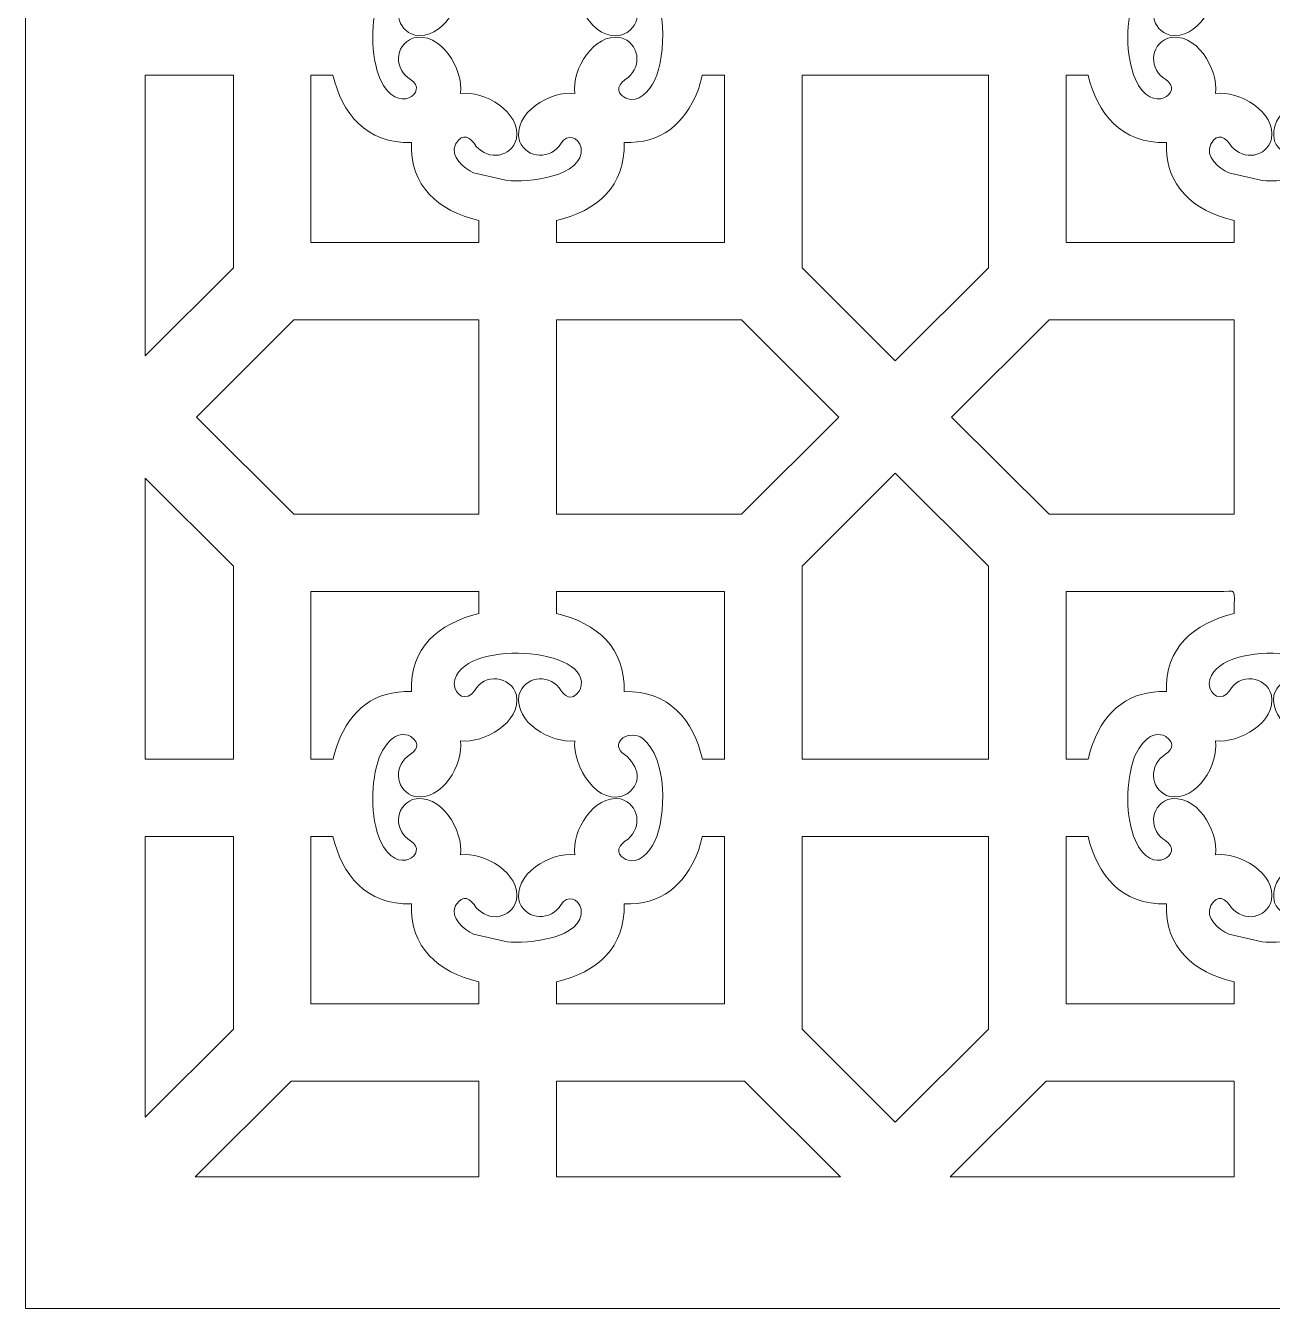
# Model space of a CAD drawing. Header units: centimetres. Extents: x -7 to 6.2, y -13 to 12.8.
# Drawn here: x -7.02 to -0.43, y -12.95 to -6.17 of the extents above; entities that cross this region are included whole.
import ezdxf

# ---------------------------------------------------------------- set-up
doc = ezdxf.new("R2010")
doc.units = ezdxf.units.CM
doc.header["$MEASUREMENT"] = 0
doc.layers.add('layer 1', color=7, linetype='Continuous')

msp = doc.modelspace()

# ---------------------------------------------------------------- linework, layer by layer
at = {"layer": 'layer 1', "color": 242, "lineweight": 9}
for points, knots in [([(-7.02259, -12.95048), (-7.02259, -12.95048), (-7.02259, 12.77843), (-7.02259, 12.77843), (-7.02259, 12.77843), (-7.02259, 12.77843), (6.15555, 12.77843), (6.15555, 12.77843), (6.15555, 12.77843), (6.15555, 12.77843), (6.15555, -12.95048), (6.15555, -12.95048), (6.15555, -12.95048), (6.15555, -12.95048), (-7.02259, -12.95048), (-7.02259, -12.95048)], [0, 0, 0, 0, 0.2, 0.2, 0.2, 0.2, 0.4, 0.4, 0.4, 0.4, 0.6, 0.6, 0.6, 0.6, 1, 1, 1, 1]), ([(-5.15391, -6.01751), (-5.19916, -6.14046), (-5.20151, -6.33498), (-5.1483, -6.45576), (-5.1483, -6.45576), (-5.06036, -6.65535), (-4.88689, -6.51973), (-4.988, -6.45835), (-4.988, -6.45835), (-5.07457, -6.4058), (-5.0754, -6.27966), (-4.97741, -6.23967), (-4.97741, -6.23967), (-4.82796, -6.19734), (-4.7082, -6.40614), (-4.72395, -6.53098), (-4.72395, -6.53098), (-4.60062, -6.51542), (-4.40376, -6.62786), (-4.42829, -6.77156), (-4.42829, -6.77156), (-4.45621, -6.86951), (-4.57614, -6.8873), (-4.6407, -6.81089), (-4.6407, -6.81089), (-4.67182, -6.76521), (-4.71099, -6.73284), (-4.75009, -6.79946), (-4.75009, -6.79946), (-4.78108, -6.86651), (-4.70669, -6.92562), (-4.655, -6.95102), (-4.655, -6.95102), (-4.655, -6.95102), (-4.47807, -6.99137), (-4.47807, -6.99137), (-4.47807, -6.99137), (-4.37413, -7.00221), (-4.0679, -6.97412), (-4.08693, -6.81908), (-4.08693, -6.81908), (-4.10043, -6.76107), (-4.16072, -6.74178), (-4.19266, -6.79419), (-4.19266, -6.79419), (-4.24549, -6.88091), (-4.37223, -6.88071), (-4.41203, -6.78362), (-4.41203, -6.78362), (-4.45448, -6.63493), (-4.24481, -6.5148), (-4.11981, -6.53098), (-4.11981, -6.53098), (-4.13546, -6.40525), (-4.02252, -6.2118), (-3.87847, -6.23623), (-3.87847, -6.23623), (-3.78021, -6.26405), (-3.76236, -6.38365), (-3.83902, -6.44798), (-3.83902, -6.44798), (-3.88486, -6.47902), (-3.91727, -6.51802), (-3.85048, -6.55703), (-3.85048, -6.55703), (-3.78392, -6.58756), (-3.72217, -6.51306), (-3.69844, -6.46223), (-3.69844, -6.46223), (-3.63483, -6.32601), (-3.63051, -6.02343), (-3.76123, -5.91686), (-3.76123, -5.91686), (-3.83502, -5.86678), (-3.92881, -5.93489), (-3.87164, -5.99056), (-3.87164, -5.99056), (-3.79184, -6.04476), (-3.7504, -6.14345), (-3.84404, -6.20941), (-3.84404, -6.20941), (-3.99615, -6.29259), (-4.13554, -6.05655), (-4.11981, -5.92871), (-4.11981, -5.92871), (-4.24599, -5.94414), (-4.43993, -5.8319), (-4.41547, -5.68813), (-4.41547, -5.68813), (-4.38754, -5.59017), (-4.26754, -5.57235), (-4.20305, -5.64881), (-4.20305, -5.64881), (-4.17347, -5.69224), (-4.14044, -5.72589), (-4.09717, -5.66619), (-4.09717, -5.66619), (-4.09717, -5.66619), (-4.09077, -5.65394), (-4.09077, -5.65394), (-4.09077, -5.65394), (-4.01509, -5.43444), (-4.73556, -5.38562), (-4.75782, -5.62609), (-4.75782, -5.62609), (-4.75681, -5.69365), (-4.68981, -5.72216), (-4.65111, -5.6655), (-4.65111, -5.6655), (-4.59961, -5.56979), (-4.45789, -5.58422), (-4.42829, -5.68812), (-4.42829, -5.68812), (-4.40371, -5.8322), (-4.59985, -5.94398), (-4.72395, -5.92871), (-4.72395, -5.92871), (-4.7079, -6.05433), (-4.82147, -6.24779), (-4.96529, -6.22345), (-4.96529, -6.22345), (-5.06354, -6.19558), (-5.08142, -6.07601), (-5.00473, -6.01169), (-5.00473, -6.01169), (-4.96117, -5.9822), (-4.92739, -5.94927), (-4.9873, -5.90614), (-4.9873, -5.90614), (-5.0647, -5.86587), (-5.12852, -5.95369), (-5.15391, -6.01751)], [0, 0, 0, 0, 0.0294118, 0.0294118, 0.0294118, 0.0294118, 0.0588235, 0.0588235, 0.0588235, 0.0588235, 0.0882353, 0.0882353, 0.0882353, 0.0882353, 0.1176471, 0.1176471, 0.1176471, 0.1176471, 0.1470588, 0.1470588, 0.1470588, 0.1470588, 0.1764706, 0.1764706, 0.1764706, 0.1764706, 0.2058824, 0.2058824, 0.2058824, 0.2058824, 0.2352941, 0.2352941, 0.2352941, 0.2352941, 0.2647059, 0.2647059, 0.2647059, 0.2647059, 0.2941176, 0.2941176, 0.2941176, 0.2941176, 0.3235294, 0.3235294, 0.3235294, 0.3235294, 0.3529412, 0.3529412, 0.3529412, 0.3529412, 0.3823529, 0.3823529, 0.3823529, 0.3823529, 0.4117647, 0.4117647, 0.4117647, 0.4117647, 0.4411765, 0.4411765, 0.4411765, 0.4411765, 0.4705882, 0.4705882, 0.4705882, 0.4705882, 0.5, 0.5, 0.5, 0.5, 0.5294118, 0.5294118, 0.5294118, 0.5294118, 0.5588235, 0.5588235, 0.5588235, 0.5588235, 0.5882353, 0.5882353, 0.5882353, 0.5882353, 0.6176471, 0.6176471, 0.6176471, 0.6176471, 0.6470588, 0.6470588, 0.6470588, 0.6470588, 0.6764706, 0.6764706, 0.6764706, 0.6764706, 0.7058824, 0.7058824, 0.7058824, 0.7058824, 0.7352941, 0.7352941, 0.7352941, 0.7352941, 0.7647059, 0.7647059, 0.7647059, 0.7647059, 0.7941176, 0.7941176, 0.7941176, 0.7941176, 0.8235294, 0.8235294, 0.8235294, 0.8235294, 0.8529412, 0.8529412, 0.8529412, 0.8529412, 0.8823529, 0.8823529, 0.8823529, 0.8823529, 0.9117647, 0.9117647, 0.9117647, 0.9117647, 0.9411765, 0.9411765, 0.9411765, 0.9411765, 1, 1, 1, 1]), ([(-1.16327, -6.01751), (-1.20852, -6.14046), (-1.21087, -6.33498), (-1.15766, -6.45576), (-1.15766, -6.45576), (-1.06972, -6.65535), (-0.89625, -6.51973), (-0.99736, -6.45835), (-0.99736, -6.45835), (-1.08393, -6.4058), (-1.08476, -6.27966), (-0.98677, -6.23967), (-0.98677, -6.23967), (-0.83732, -6.19734), (-0.71756, -6.40614), (-0.73331, -6.53098), (-0.73331, -6.53098), (-0.60998, -6.51542), (-0.41312, -6.62786), (-0.43765, -6.77156), (-0.43765, -6.77156), (-0.46557, -6.86951), (-0.5855, -6.8873), (-0.65006, -6.81089), (-0.65006, -6.81089), (-0.68118, -6.76521), (-0.72035, -6.73284), (-0.75945, -6.79946), (-0.75945, -6.79946), (-0.79043, -6.86651), (-0.71605, -6.92562), (-0.66435, -6.95102), (-0.66435, -6.95102), (-0.66435, -6.95102), (-0.48743, -6.99137), (-0.48743, -6.99137), (-0.48743, -6.99137), (-0.38349, -7.00221), (-0.07726, -6.97412), (-0.09629, -6.81908), (-0.09629, -6.81908), (-0.10979, -6.76107), (-0.17008, -6.74178), (-0.20202, -6.79419), (-0.20202, -6.79419), (-0.25485, -6.88091), (-0.38159, -6.88071), (-0.42139, -6.78362), (-0.42139, -6.78362), (-0.46383, -6.63493), (-0.25417, -6.5148), (-0.12916, -6.53098), (-0.12916, -6.53098), (-0.14482, -6.40525), (-0.03188, -6.2118), (0.11217, -6.23623), (0.11217, -6.23623), (0.21043, -6.26405), (0.22829, -6.38365), (0.15162, -6.44798), (0.15162, -6.44798), (0.10579, -6.47902), (0.07337, -6.51802), (0.14016, -6.55703), (0.14016, -6.55703), (0.20672, -6.58756), (0.26847, -6.51306), (0.2922, -6.46223), (0.2922, -6.46223), (0.35581, -6.32601), (0.36014, -6.02343), (0.22942, -5.91686), (0.22942, -5.91686), (0.15562, -5.86678), (0.06183, -5.93489), (0.119, -5.99056), (0.119, -5.99056), (0.1988, -6.04476), (0.24024, -6.14345), (0.1466, -6.20941), (0.1466, -6.20941), (-0.00551, -6.29259), (-0.1449, -6.05655), (-0.12916, -5.92871), (-0.12916, -5.92871), (-0.25534, -5.94414), (-0.44929, -5.8319), (-0.42483, -5.68813), (-0.42483, -5.68813), (-0.3969, -5.59017), (-0.2769, -5.57235), (-0.21241, -5.64881), (-0.21241, -5.64881), (-0.18283, -5.69224), (-0.1498, -5.72589), (-0.10653, -5.66619), (-0.10653, -5.66619), (-0.10653, -5.66619), (-0.10013, -5.65394), (-0.10013, -5.65394), (-0.10013, -5.65394), (-0.02445, -5.43444), (-0.74492, -5.38562), (-0.76718, -5.62609), (-0.76718, -5.62609), (-0.76616, -5.69365), (-0.69917, -5.72216), (-0.66047, -5.6655), (-0.66047, -5.6655), (-0.60897, -5.56979), (-0.46725, -5.58422), (-0.43765, -5.68812), (-0.43765, -5.68812), (-0.41306, -5.8322), (-0.6092, -5.94398), (-0.73331, -5.92871), (-0.73331, -5.92871), (-0.71726, -6.05433), (-0.83083, -6.24779), (-0.97465, -6.22345), (-0.97465, -6.22345), (-1.0729, -6.19558), (-1.09079, -6.07601), (-1.01409, -6.01169), (-1.01409, -6.01169), (-0.97052, -5.9822), (-0.93675, -5.94927), (-0.99665, -5.90614), (-0.99665, -5.90614), (-1.07405, -5.86587), (-1.13787, -5.95369), (-1.16327, -6.01751)], [0, 0, 0, 0, 0.0294118, 0.0294118, 0.0294118, 0.0294118, 0.0588235, 0.0588235, 0.0588235, 0.0588235, 0.0882353, 0.0882353, 0.0882353, 0.0882353, 0.1176471, 0.1176471, 0.1176471, 0.1176471, 0.1470588, 0.1470588, 0.1470588, 0.1470588, 0.1764706, 0.1764706, 0.1764706, 0.1764706, 0.2058824, 0.2058824, 0.2058824, 0.2058824, 0.2352941, 0.2352941, 0.2352941, 0.2352941, 0.2647059, 0.2647059, 0.2647059, 0.2647059, 0.2941176, 0.2941176, 0.2941176, 0.2941176, 0.3235294, 0.3235294, 0.3235294, 0.3235294, 0.3529412, 0.3529412, 0.3529412, 0.3529412, 0.3823529, 0.3823529, 0.3823529, 0.3823529, 0.4117647, 0.4117647, 0.4117647, 0.4117647, 0.4411765, 0.4411765, 0.4411765, 0.4411765, 0.4705882, 0.4705882, 0.4705882, 0.4705882, 0.5, 0.5, 0.5, 0.5, 0.5294118, 0.5294118, 0.5294118, 0.5294118, 0.5588235, 0.5588235, 0.5588235, 0.5588235, 0.5882353, 0.5882353, 0.5882353, 0.5882353, 0.6176471, 0.6176471, 0.6176471, 0.6176471, 0.6470588, 0.6470588, 0.6470588, 0.6470588, 0.6764706, 0.6764706, 0.6764706, 0.6764706, 0.7058824, 0.7058824, 0.7058824, 0.7058824, 0.7352941, 0.7352941, 0.7352941, 0.7352941, 0.7647059, 0.7647059, 0.7647059, 0.7647059, 0.7941176, 0.7941176, 0.7941176, 0.7941176, 0.8235294, 0.8235294, 0.8235294, 0.8235294, 0.8529412, 0.8529412, 0.8529412, 0.8529412, 0.8823529, 0.8823529, 0.8823529, 0.8823529, 0.9117647, 0.9117647, 0.9117647, 0.9117647, 0.9411765, 0.9411765, 0.9411765, 0.9411765, 1, 1, 1, 1]), ([(-6.39005, -7.9177), (-6.39005, -7.9177), (-5.92436, -7.45347), (-5.92436, -7.45347), (-5.92436, -7.45347), (-5.92436, -7.45347), (-5.92436, -6.4341), (-5.92436, -6.4341), (-5.92436, -6.4341), (-5.92436, -6.4341), (-6.39005, -6.4341), (-6.39005, -6.4341), (-6.39005, -6.4341), (-6.39005, -6.4341), (-6.39005, -7.9177), (-6.39005, -7.9177)], [0, 0, 0, 0, 0.2, 0.2, 0.2, 0.2, 0.4, 0.4, 0.4, 0.4, 0.6, 0.6, 0.6, 0.6, 1, 1, 1, 1]), ([(-5.51457, -6.4341), (-5.51457, -6.4341), (-5.3984, -6.4341), (-5.3984, -6.4341), (-5.3984, -6.4341), (-5.35087, -6.6351), (-5.22358, -6.79882), (-4.9841, -6.79031), (-4.9841, -6.79031), (-4.99234, -7.0208), (-4.84209, -7.15191), (-4.6267, -7.20289), (-4.6267, -7.20289), (-4.6267, -7.20289), (-4.6267, -7.3192), (-4.6267, -7.3192), (-4.6267, -7.3192), (-4.6267, -7.3192), (-5.51457, -7.3192), (-5.51457, -7.3192), (-5.51457, -7.3192), (-5.51457, -7.3192), (-5.51457, -6.4341), (-5.51457, -6.4341)], [0, 0, 0, 0, 0.1428571, 0.1428571, 0.1428571, 0.1428571, 0.2857143, 0.2857143, 0.2857143, 0.2857143, 0.4285714, 0.4285714, 0.4285714, 0.4285714, 0.5714286, 0.5714286, 0.5714286, 0.5714286, 0.7142857, 0.7142857, 0.7142857, 0.7142857, 1, 1, 1, 1]), ([(-3.44636, -6.4341), (-3.44636, -6.4341), (-3.32904, -6.4341), (-3.32904, -6.4341), (-3.32904, -6.4341), (-3.32904, -6.4341), (-3.32904, -7.3192), (-3.32904, -7.3192), (-3.32904, -7.3192), (-3.32904, -7.3192), (-4.21692, -7.3192), (-4.21692, -7.3192), (-4.21692, -7.3192), (-4.21692, -7.3192), (-4.21692, -7.20308), (-4.21692, -7.20308), (-4.21692, -7.20308), (-4.00174, -7.15071), (-3.85134, -7.02144), (-3.85967, -6.79031), (-3.85967, -6.79031), (-3.66484, -6.79723), (-3.54071, -6.69517), (-3.47056, -6.518), (-3.47056, -6.518), (-3.46119, -6.49156), (-3.4531, -6.4634), (-3.44636, -6.4341)], [0, 0, 0, 0, 0.125, 0.125, 0.125, 0.125, 0.25, 0.25, 0.25, 0.25, 0.375, 0.375, 0.375, 0.375, 0.5, 0.5, 0.5, 0.5, 0.625, 0.625, 0.625, 0.625, 0.75, 0.75, 0.75, 0.75, 1, 1, 1, 1]), ([(-2.91926, -6.4341), (-2.91926, -6.4341), (-1.93372, -6.4341), (-1.93372, -6.4341), (-1.93372, -6.4341), (-1.93372, -6.4341), (-1.93372, -7.45347), (-1.93372, -7.45347), (-1.93372, -7.45347), (-1.93372, -7.45347), (-2.42649, -7.9447), (-2.42649, -7.9447), (-2.42649, -7.9447), (-2.42649, -7.9447), (-2.91926, -7.45347), (-2.91926, -7.45347), (-2.91926, -7.45347), (-2.91926, -7.45347), (-2.91926, -6.4341), (-2.91926, -6.4341)], [0, 0, 0, 0, 0.1666667, 0.1666667, 0.1666667, 0.1666667, 0.3333333, 0.3333333, 0.3333333, 0.3333333, 0.5, 0.5, 0.5, 0.5, 0.6666667, 0.6666667, 0.6666667, 0.6666667, 1, 1, 1, 1]), ([(-1.52393, -6.4341), (-1.52393, -6.4341), (-1.40776, -6.4341), (-1.40776, -6.4341), (-1.40776, -6.4341), (-1.36023, -6.6351), (-1.23294, -6.79882), (-0.99346, -6.79031), (-0.99346, -6.79031), (-1.0017, -7.0208), (-0.85145, -7.15191), (-0.63606, -7.20289), (-0.63606, -7.20289), (-0.63606, -7.20289), (-0.63606, -7.3192), (-0.63606, -7.3192), (-0.63606, -7.3192), (-0.63606, -7.3192), (-1.52393, -7.3192), (-1.52393, -7.3192), (-1.52393, -7.3192), (-1.52393, -7.3192), (-1.52393, -6.4341), (-1.52393, -6.4341)], [0, 0, 0, 0, 0.1428571, 0.1428571, 0.1428571, 0.1428571, 0.2857143, 0.2857143, 0.2857143, 0.2857143, 0.4285714, 0.4285714, 0.4285714, 0.4285714, 0.5714286, 0.5714286, 0.5714286, 0.5714286, 0.7142857, 0.7142857, 0.7142857, 0.7142857, 1, 1, 1, 1]), ([(-4.6267, -8.75475), (-4.6267, -8.75475), (-4.6267, -7.72771), (-4.6267, -7.72771), (-4.6267, -7.72771), (-4.6267, -7.72771), (-5.60454, -7.72771), (-5.60454, -7.72771), (-5.60454, -7.72771), (-5.60454, -7.72771), (-6.11967, -8.24123), (-6.11967, -8.24123), (-6.11967, -8.24123), (-6.11967, -8.24123), (-5.60454, -8.75475), (-5.60454, -8.75475), (-5.60454, -8.75475), (-5.60454, -8.75475), (-4.6267, -8.75475), (-4.6267, -8.75475)], [0, 0, 0, 0, 0.1666667, 0.1666667, 0.1666667, 0.1666667, 0.3333333, 0.3333333, 0.3333333, 0.3333333, 0.5, 0.5, 0.5, 0.5, 0.6666667, 0.6666667, 0.6666667, 0.6666667, 1, 1, 1, 1]), ([(-4.21692, -7.72771), (-4.21692, -7.72771), (-4.21692, -8.75475), (-4.21692, -8.75475), (-4.21692, -8.75475), (-4.21692, -8.75475), (-3.23908, -8.75475), (-3.23908, -8.75475), (-3.23908, -8.75475), (-3.23908, -8.75475), (-2.72395, -8.24123), (-2.72395, -8.24123), (-2.72395, -8.24123), (-2.72395, -8.24123), (-3.23908, -7.72771), (-3.23908, -7.72771), (-3.23908, -7.72771), (-3.23908, -7.72771), (-4.21692, -7.72771), (-4.21692, -7.72771)], [0, 0, 0, 0, 0.1666667, 0.1666667, 0.1666667, 0.1666667, 0.3333333, 0.3333333, 0.3333333, 0.3333333, 0.5, 0.5, 0.5, 0.5, 0.6666667, 0.6666667, 0.6666667, 0.6666667, 1, 1, 1, 1]), ([(-0.63606, -8.75475), (-0.63606, -8.75475), (-0.63606, -7.72771), (-0.63606, -7.72771), (-0.63606, -7.72771), (-0.63606, -7.72771), (-1.6139, -7.72771), (-1.6139, -7.72771), (-1.6139, -7.72771), (-1.6139, -7.72771), (-2.12903, -8.24123), (-2.12903, -8.24123), (-2.12903, -8.24123), (-2.12903, -8.24123), (-1.6139, -8.75475), (-1.6139, -8.75475), (-1.6139, -8.75475), (-1.6139, -8.75475), (-0.63606, -8.75475), (-0.63606, -8.75475)], [0, 0, 0, 0, 0.1666667, 0.1666667, 0.1666667, 0.1666667, 0.3333333, 0.3333333, 0.3333333, 0.3333333, 0.5, 0.5, 0.5, 0.5, 0.6666667, 0.6666667, 0.6666667, 0.6666667, 1, 1, 1, 1]), ([(-1.93372, -10.04836), (-1.93372, -10.04836), (-2.91926, -10.04836), (-2.91926, -10.04836), (-2.91926, -10.04836), (-2.91926, -10.04836), (-2.91926, -9.029), (-2.91926, -9.029), (-2.91926, -9.029), (-2.91926, -9.029), (-2.42649, -8.53777), (-2.42649, -8.53777), (-2.42649, -8.53777), (-2.42649, -8.53777), (-1.93372, -9.029), (-1.93372, -9.029), (-1.93372, -9.029), (-1.93372, -9.029), (-1.93372, -10.04836), (-1.93372, -10.04836)], [0, 0, 0, 0, 0.1666667, 0.1666667, 0.1666667, 0.1666667, 0.3333333, 0.3333333, 0.3333333, 0.3333333, 0.5, 0.5, 0.5, 0.5, 0.6666667, 0.6666667, 0.6666667, 0.6666667, 1, 1, 1, 1]), ([(-6.39005, -10.04836), (-6.39005, -10.04836), (-5.92436, -10.04836), (-5.92436, -10.04836), (-5.92436, -10.04836), (-5.92436, -10.04836), (-5.92436, -9.029), (-5.92436, -9.029), (-5.92436, -9.029), (-5.92436, -9.029), (-6.39005, -8.56476), (-6.39005, -8.56476), (-6.39005, -8.56476), (-6.39005, -8.56476), (-6.39005, -10.04836), (-6.39005, -10.04836)], [0, 0, 0, 0, 0.2, 0.2, 0.2, 0.2, 0.4, 0.4, 0.4, 0.4, 0.6, 0.6, 0.6, 0.6, 1, 1, 1, 1]), ([(-1.40672, -10.04836), (-1.40672, -10.04836), (-1.52393, -10.04836), (-1.52393, -10.04836), (-1.52393, -10.04836), (-1.52393, -10.04836), (-1.52393, -9.16326), (-1.52393, -9.16326), (-1.52393, -9.16326), (-1.25828, -9.16326), (-0.99264, -9.16326), (-0.72701, -9.16326), (-0.72701, -9.16326), (-0.61245, -9.16326), (-0.63606, -9.13418), (-0.63606, -9.27935), (-0.63606, -9.27935), (-0.85109, -9.33167), (-1.00171, -9.4612), (-0.99346, -9.69215), (-0.99346, -9.69215), (-1.18859, -9.68517), (-1.31276, -9.78766), (-1.38282, -9.96516), (-1.38282, -9.96516), (-1.39208, -9.99137), (-1.40006, -10.01928), (-1.40672, -10.04836)], [0, 0, 0, 0, 0.125, 0.125, 0.125, 0.125, 0.25, 0.25, 0.25, 0.25, 0.375, 0.375, 0.375, 0.375, 0.5, 0.5, 0.5, 0.5, 0.625, 0.625, 0.625, 0.625, 0.75, 0.75, 0.75, 0.75, 1, 1, 1, 1]), ([(-5.39737, -10.04836), (-5.39737, -10.04836), (-5.51457, -10.04836), (-5.51457, -10.04836), (-5.51457, -10.04836), (-5.51457, -10.04836), (-5.51457, -9.16326), (-5.51457, -9.16326), (-5.51457, -9.16326), (-5.51457, -9.16326), (-4.6267, -9.16326), (-4.6267, -9.16326), (-4.6267, -9.16326), (-4.6267, -9.16326), (-4.6267, -9.27935), (-4.6267, -9.27935), (-4.6267, -9.27935), (-4.84173, -9.33167), (-4.99236, -9.4612), (-4.9841, -9.69215), (-4.9841, -9.69215), (-5.17924, -9.68517), (-5.3034, -9.78766), (-5.37346, -9.96516), (-5.37346, -9.96516), (-5.38272, -9.99137), (-5.3907, -10.01928), (-5.39737, -10.04836)], [0, 0, 0, 0, 0.125, 0.125, 0.125, 0.125, 0.25, 0.25, 0.25, 0.25, 0.375, 0.375, 0.375, 0.375, 0.5, 0.5, 0.5, 0.5, 0.625, 0.625, 0.625, 0.625, 0.75, 0.75, 0.75, 0.75, 1, 1, 1, 1]), ([(-3.32904, -10.04836), (-3.32904, -10.04836), (-3.44517, -10.04836), (-3.44517, -10.04836), (-3.44517, -10.04836), (-3.49273, -9.84721), (-3.6203, -9.68359), (-3.85967, -9.69215), (-3.85967, -9.69215), (-3.85137, -9.46176), (-4.00163, -9.33056), (-4.21692, -9.27961), (-4.21692, -9.27961), (-4.21692, -9.27961), (-4.21692, -9.16326), (-4.21692, -9.16326), (-4.21692, -9.16326), (-4.21692, -9.16326), (-3.32904, -9.16326), (-3.32904, -9.16326), (-3.32904, -9.16326), (-3.32904, -9.16326), (-3.32904, -10.04836), (-3.32904, -10.04836)], [0, 0, 0, 0, 0.1428571, 0.1428571, 0.1428571, 0.1428571, 0.2857143, 0.2857143, 0.2857143, 0.2857143, 0.4285714, 0.4285714, 0.4285714, 0.4285714, 0.5714286, 0.5714286, 0.5714286, 0.5714286, 0.7142857, 0.7142857, 0.7142857, 0.7142857, 1, 1, 1, 1]), ([(-5.15391, -10.04029), (-5.19916, -10.16324), (-5.20151, -10.35775), (-5.1483, -10.47853), (-5.1483, -10.47853), (-5.06036, -10.67812), (-4.88689, -10.54251), (-4.988, -10.48113), (-4.988, -10.48113), (-5.07457, -10.42857), (-5.0754, -10.30243), (-4.97741, -10.26244), (-4.97741, -10.26244), (-4.82796, -10.22011), (-4.7082, -10.42892), (-4.72395, -10.55375), (-4.72395, -10.55375), (-4.60062, -10.53819), (-4.40376, -10.65064), (-4.42829, -10.79434), (-4.42829, -10.79434), (-4.45621, -10.89228), (-4.57614, -10.91007), (-4.6407, -10.83367), (-4.6407, -10.83367), (-4.67182, -10.78798), (-4.71099, -10.75562), (-4.75009, -10.82224), (-4.75009, -10.82224), (-4.78108, -10.88929), (-4.70669, -10.9484), (-4.655, -10.9738), (-4.655, -10.9738), (-4.655, -10.9738), (-4.47807, -11.01415), (-4.47807, -11.01415), (-4.47807, -11.01415), (-4.37413, -11.02498), (-4.0679, -10.9969), (-4.08693, -10.84185), (-4.08693, -10.84185), (-4.10043, -10.78385), (-4.16072, -10.76455), (-4.19266, -10.81696), (-4.19266, -10.81696), (-4.24549, -10.90368), (-4.37223, -10.90348), (-4.41203, -10.8064), (-4.41203, -10.8064), (-4.45448, -10.65771), (-4.24481, -10.53757), (-4.11981, -10.55375), (-4.11981, -10.55375), (-4.13546, -10.42802), (-4.02252, -10.23458), (-3.87847, -10.25901), (-3.87847, -10.25901), (-3.78021, -10.28682), (-3.76236, -10.40643), (-3.83902, -10.47076), (-3.83902, -10.47076), (-3.88486, -10.50179), (-3.91727, -10.54079), (-3.85048, -10.5798), (-3.85048, -10.5798), (-3.78392, -10.61034), (-3.72217, -10.53584), (-3.69844, -10.485), (-3.69844, -10.485), (-3.63483, -10.34878), (-3.63051, -10.0462), (-3.76123, -9.93964), (-3.76123, -9.93964), (-3.83502, -9.88956), (-3.92881, -9.95766), (-3.87164, -10.01333), (-3.87164, -10.01333), (-3.79184, -10.06753), (-3.7504, -10.16622), (-3.84404, -10.23219), (-3.84404, -10.23219), (-3.99615, -10.31537), (-4.13554, -10.07933), (-4.11981, -9.95148), (-4.11981, -9.95148), (-4.24599, -9.96691), (-4.43993, -9.85468), (-4.41547, -9.71091), (-4.41547, -9.71091), (-4.38754, -9.61295), (-4.26754, -9.59512), (-4.20305, -9.67159), (-4.20305, -9.67159), (-4.17347, -9.71502), (-4.14044, -9.74866), (-4.09717, -9.68896), (-4.09717, -9.68896), (-4.09717, -9.68896), (-4.09077, -9.67671), (-4.09077, -9.67671), (-4.09077, -9.67671), (-4.01509, -9.45722), (-4.73556, -9.40839), (-4.75782, -9.64887), (-4.75782, -9.64887), (-4.75681, -9.71642), (-4.68981, -9.74493), (-4.65111, -9.68828), (-4.65111, -9.68828), (-4.59961, -9.59257), (-4.45789, -9.607), (-4.42829, -9.7109), (-4.42829, -9.7109), (-4.40371, -9.85497), (-4.59985, -9.96675), (-4.72395, -9.95148), (-4.72395, -9.95148), (-4.7079, -10.0771), (-4.82147, -10.27056), (-4.96529, -10.24623), (-4.96529, -10.24623), (-5.06354, -10.21836), (-5.08142, -10.09878), (-5.00473, -10.03447), (-5.00473, -10.03447), (-4.96117, -10.00497), (-4.92739, -9.97205), (-4.9873, -9.92892), (-4.9873, -9.92892), (-5.0647, -9.88864), (-5.12852, -9.97646), (-5.15391, -10.04029)], [0, 0, 0, 0, 0.0294118, 0.0294118, 0.0294118, 0.0294118, 0.0588235, 0.0588235, 0.0588235, 0.0588235, 0.0882353, 0.0882353, 0.0882353, 0.0882353, 0.1176471, 0.1176471, 0.1176471, 0.1176471, 0.1470588, 0.1470588, 0.1470588, 0.1470588, 0.1764706, 0.1764706, 0.1764706, 0.1764706, 0.2058824, 0.2058824, 0.2058824, 0.2058824, 0.2352941, 0.2352941, 0.2352941, 0.2352941, 0.2647059, 0.2647059, 0.2647059, 0.2647059, 0.2941176, 0.2941176, 0.2941176, 0.2941176, 0.3235294, 0.3235294, 0.3235294, 0.3235294, 0.3529412, 0.3529412, 0.3529412, 0.3529412, 0.3823529, 0.3823529, 0.3823529, 0.3823529, 0.4117647, 0.4117647, 0.4117647, 0.4117647, 0.4411765, 0.4411765, 0.4411765, 0.4411765, 0.4705882, 0.4705882, 0.4705882, 0.4705882, 0.5, 0.5, 0.5, 0.5, 0.5294118, 0.5294118, 0.5294118, 0.5294118, 0.5588235, 0.5588235, 0.5588235, 0.5588235, 0.5882353, 0.5882353, 0.5882353, 0.5882353, 0.6176471, 0.6176471, 0.6176471, 0.6176471, 0.6470588, 0.6470588, 0.6470588, 0.6470588, 0.6764706, 0.6764706, 0.6764706, 0.6764706, 0.7058824, 0.7058824, 0.7058824, 0.7058824, 0.7352941, 0.7352941, 0.7352941, 0.7352941, 0.7647059, 0.7647059, 0.7647059, 0.7647059, 0.7941176, 0.7941176, 0.7941176, 0.7941176, 0.8235294, 0.8235294, 0.8235294, 0.8235294, 0.8529412, 0.8529412, 0.8529412, 0.8529412, 0.8823529, 0.8823529, 0.8823529, 0.8823529, 0.9117647, 0.9117647, 0.9117647, 0.9117647, 0.9411765, 0.9411765, 0.9411765, 0.9411765, 1, 1, 1, 1]), ([(-1.16327, -10.04029), (-1.20852, -10.16324), (-1.21087, -10.35775), (-1.15766, -10.47853), (-1.15766, -10.47853), (-1.06972, -10.67812), (-0.89625, -10.54251), (-0.99736, -10.48113), (-0.99736, -10.48113), (-1.08393, -10.42857), (-1.08476, -10.30243), (-0.98677, -10.26244), (-0.98677, -10.26244), (-0.83732, -10.22011), (-0.71756, -10.42891), (-0.73331, -10.55375), (-0.73331, -10.55375), (-0.60998, -10.53819), (-0.41312, -10.65064), (-0.43765, -10.79434), (-0.43765, -10.79434), (-0.46557, -10.89228), (-0.5855, -10.91007), (-0.65006, -10.83367), (-0.65006, -10.83367), (-0.68118, -10.78798), (-0.72035, -10.75562), (-0.75945, -10.82224), (-0.75945, -10.82224), (-0.79043, -10.88929), (-0.71605, -10.9484), (-0.66435, -10.9738), (-0.66435, -10.9738), (-0.66435, -10.9738), (-0.48743, -11.01415), (-0.48743, -11.01415), (-0.48743, -11.01415), (-0.38349, -11.02498), (-0.07726, -10.9969), (-0.09629, -10.84185), (-0.09629, -10.84185), (-0.10979, -10.78385), (-0.17008, -10.76455), (-0.20202, -10.81696), (-0.20202, -10.81696), (-0.25485, -10.90368), (-0.38159, -10.90348), (-0.42139, -10.8064), (-0.42139, -10.8064), (-0.46383, -10.65771), (-0.25417, -10.53757), (-0.12916, -10.55375), (-0.12916, -10.55375), (-0.14482, -10.42802), (-0.03188, -10.23458), (0.11217, -10.25901), (0.11217, -10.25901), (0.21043, -10.28682), (0.22829, -10.40643), (0.15162, -10.47076), (0.15162, -10.47076), (0.10579, -10.50179), (0.07337, -10.54079), (0.14016, -10.5798), (0.14016, -10.5798), (0.20672, -10.61034), (0.26847, -10.53584), (0.2922, -10.485), (0.2922, -10.485), (0.35581, -10.34878), (0.36014, -10.0462), (0.22942, -9.93964), (0.22942, -9.93964), (0.15562, -9.88956), (0.06183, -9.95766), (0.119, -10.01333), (0.119, -10.01333), (0.1988, -10.06753), (0.24024, -10.16622), (0.1466, -10.23219), (0.1466, -10.23219), (-0.00551, -10.31537), (-0.1449, -10.07933), (-0.12916, -9.95148), (-0.12916, -9.95148), (-0.25534, -9.96691), (-0.44929, -9.85468), (-0.42483, -9.71091), (-0.42483, -9.71091), (-0.3969, -9.61295), (-0.2769, -9.59512), (-0.21241, -9.67159), (-0.21241, -9.67159), (-0.18283, -9.71502), (-0.1498, -9.74866), (-0.10653, -9.68896), (-0.10653, -9.68896), (-0.10653, -9.68896), (-0.10013, -9.67671), (-0.10013, -9.67671), (-0.10013, -9.67671), (-0.02445, -9.45722), (-0.74492, -9.40839), (-0.76718, -9.64887), (-0.76718, -9.64887), (-0.76616, -9.71642), (-0.69917, -9.74493), (-0.66047, -9.68828), (-0.66047, -9.68828), (-0.60897, -9.59257), (-0.46725, -9.607), (-0.43765, -9.7109), (-0.43765, -9.7109), (-0.41306, -9.85497), (-0.6092, -9.96675), (-0.73331, -9.95148), (-0.73331, -9.95148), (-0.71726, -10.0771), (-0.83083, -10.27056), (-0.97465, -10.24623), (-0.97465, -10.24623), (-1.0729, -10.21836), (-1.09079, -10.09878), (-1.01409, -10.03447), (-1.01409, -10.03447), (-0.97052, -10.00497), (-0.93675, -9.97205), (-0.99665, -9.92892), (-0.99665, -9.92892), (-1.07405, -9.88864), (-1.13787, -9.97646), (-1.16327, -10.04029)], [0, 0, 0, 0, 0.0294118, 0.0294118, 0.0294118, 0.0294118, 0.0588235, 0.0588235, 0.0588235, 0.0588235, 0.0882353, 0.0882353, 0.0882353, 0.0882353, 0.1176471, 0.1176471, 0.1176471, 0.1176471, 0.1470588, 0.1470588, 0.1470588, 0.1470588, 0.1764706, 0.1764706, 0.1764706, 0.1764706, 0.2058824, 0.2058824, 0.2058824, 0.2058824, 0.2352941, 0.2352941, 0.2352941, 0.2352941, 0.2647059, 0.2647059, 0.2647059, 0.2647059, 0.2941176, 0.2941176, 0.2941176, 0.2941176, 0.3235294, 0.3235294, 0.3235294, 0.3235294, 0.3529412, 0.3529412, 0.3529412, 0.3529412, 0.3823529, 0.3823529, 0.3823529, 0.3823529, 0.4117647, 0.4117647, 0.4117647, 0.4117647, 0.4411765, 0.4411765, 0.4411765, 0.4411765, 0.4705882, 0.4705882, 0.4705882, 0.4705882, 0.5, 0.5, 0.5, 0.5, 0.5294118, 0.5294118, 0.5294118, 0.5294118, 0.5588235, 0.5588235, 0.5588235, 0.5588235, 0.5882353, 0.5882353, 0.5882353, 0.5882353, 0.6176471, 0.6176471, 0.6176471, 0.6176471, 0.6470588, 0.6470588, 0.6470588, 0.6470588, 0.6764706, 0.6764706, 0.6764706, 0.6764706, 0.7058824, 0.7058824, 0.7058824, 0.7058824, 0.7352941, 0.7352941, 0.7352941, 0.7352941, 0.7647059, 0.7647059, 0.7647059, 0.7647059, 0.7941176, 0.7941176, 0.7941176, 0.7941176, 0.8235294, 0.8235294, 0.8235294, 0.8235294, 0.8529412, 0.8529412, 0.8529412, 0.8529412, 0.8823529, 0.8823529, 0.8823529, 0.8823529, 0.9117647, 0.9117647, 0.9117647, 0.9117647, 0.9411765, 0.9411765, 0.9411765, 0.9411765, 1, 1, 1, 1]), ([(-6.39005, -11.94048), (-6.39005, -11.94048), (-5.92436, -11.47624), (-5.92436, -11.47624), (-5.92436, -11.47624), (-5.92436, -11.47624), (-5.92436, -10.45688), (-5.92436, -10.45688), (-5.92436, -10.45688), (-5.92436, -10.45688), (-6.39005, -10.45688), (-6.39005, -10.45688), (-6.39005, -10.45688), (-6.39005, -10.45688), (-6.39005, -11.94048), (-6.39005, -11.94048)], [0, 0, 0, 0, 0.2, 0.2, 0.2, 0.2, 0.4, 0.4, 0.4, 0.4, 0.6, 0.6, 0.6, 0.6, 1, 1, 1, 1]), ([(-5.51457, -10.45688), (-5.51457, -10.45688), (-5.3984, -10.45688), (-5.3984, -10.45688), (-5.3984, -10.45688), (-5.35087, -10.65787), (-5.22358, -10.8216), (-4.9841, -10.81309), (-4.9841, -10.81309), (-4.99234, -11.04357), (-4.84208, -11.1747), (-4.6267, -11.22568), (-4.6267, -11.22568), (-4.6267, -11.22568), (-4.6267, -11.34197), (-4.6267, -11.34197), (-4.6267, -11.34197), (-4.6267, -11.34197), (-5.51457, -11.34197), (-5.51457, -11.34197), (-5.51457, -11.34197), (-5.51457, -11.34197), (-5.51457, -10.45688), (-5.51457, -10.45688)], [0, 0, 0, 0, 0.1428571, 0.1428571, 0.1428571, 0.1428571, 0.2857143, 0.2857143, 0.2857143, 0.2857143, 0.4285714, 0.4285714, 0.4285714, 0.4285714, 0.5714286, 0.5714286, 0.5714286, 0.5714286, 0.7142857, 0.7142857, 0.7142857, 0.7142857, 1, 1, 1, 1]), ([(-3.44636, -10.45688), (-3.44636, -10.45688), (-3.32904, -10.45688), (-3.32904, -10.45688), (-3.32904, -10.45688), (-3.32904, -10.45688), (-3.32904, -11.34197), (-3.32904, -11.34197), (-3.32904, -11.34197), (-3.32904, -11.34197), (-4.21692, -11.34197), (-4.21692, -11.34197), (-4.21692, -11.34197), (-4.21692, -11.34197), (-4.21692, -11.22586), (-4.21692, -11.22586), (-4.21692, -11.22586), (-4.00175, -11.17349), (-3.85134, -11.0442), (-3.85967, -10.81309), (-3.85967, -10.81309), (-3.66484, -10.82), (-3.54071, -10.71795), (-3.47056, -10.54077), (-3.47056, -10.54077), (-3.46119, -10.51433), (-3.4531, -10.48618), (-3.44636, -10.45688)], [0, 0, 0, 0, 0.125, 0.125, 0.125, 0.125, 0.25, 0.25, 0.25, 0.25, 0.375, 0.375, 0.375, 0.375, 0.5, 0.5, 0.5, 0.5, 0.625, 0.625, 0.625, 0.625, 0.75, 0.75, 0.75, 0.75, 1, 1, 1, 1]), ([(-2.91926, -10.45688), (-2.91926, -10.45688), (-1.93372, -10.45688), (-1.93372, -10.45688), (-1.93372, -10.45688), (-1.93372, -10.45688), (-1.93372, -11.47624), (-1.93372, -11.47624), (-1.93372, -11.47624), (-1.93372, -11.47624), (-2.42649, -11.96747), (-2.42649, -11.96747), (-2.42649, -11.96747), (-2.42649, -11.96747), (-2.91926, -11.47624), (-2.91926, -11.47624), (-2.91926, -11.47624), (-2.91926, -11.47624), (-2.91926, -10.45688), (-2.91926, -10.45688)], [0, 0, 0, 0, 0.1666667, 0.1666667, 0.1666667, 0.1666667, 0.3333333, 0.3333333, 0.3333333, 0.3333333, 0.5, 0.5, 0.5, 0.5, 0.6666667, 0.6666667, 0.6666667, 0.6666667, 1, 1, 1, 1]), ([(-1.52393, -10.45688), (-1.52393, -10.45688), (-1.40776, -10.45688), (-1.40776, -10.45688), (-1.40776, -10.45688), (-1.36023, -10.65787), (-1.23294, -10.8216), (-0.99346, -10.81309), (-0.99346, -10.81309), (-1.0017, -11.04357), (-0.85144, -11.1747), (-0.63606, -11.22568), (-0.63606, -11.22568), (-0.63606, -11.22568), (-0.63606, -11.34197), (-0.63606, -11.34197), (-0.63606, -11.34197), (-0.63606, -11.34197), (-1.52393, -11.34197), (-1.52393, -11.34197), (-1.52393, -11.34197), (-1.52393, -11.34197), (-1.52393, -10.45688), (-1.52393, -10.45688)], [0, 0, 0, 0, 0.1428571, 0.1428571, 0.1428571, 0.1428571, 0.2857143, 0.2857143, 0.2857143, 0.2857143, 0.4285714, 0.4285714, 0.4285714, 0.4285714, 0.5714286, 0.5714286, 0.5714286, 0.5714286, 0.7142857, 0.7142857, 0.7142857, 0.7142857, 1, 1, 1, 1]), ([(-6.12737, -12.25633), (-6.12737, -12.25633), (-4.6267, -12.25633), (-4.6267, -12.25633), (-4.6267, -12.25633), (-4.6267, -12.25633), (-4.6267, -11.75049), (-4.6267, -11.75049), (-4.6267, -11.75049), (-4.6267, -11.75049), (-5.61994, -11.75049), (-5.61994, -11.75049), (-5.61994, -11.75049), (-5.61994, -11.75049), (-6.12737, -12.25633), (-6.12737, -12.25633)], [0, 0, 0, 0, 0.2, 0.2, 0.2, 0.2, 0.4, 0.4, 0.4, 0.4, 0.6, 0.6, 0.6, 0.6, 1, 1, 1, 1]), ([(-4.21692, -12.25633), (-4.21692, -12.25633), (-2.71625, -12.25633), (-2.71625, -12.25633), (-2.71625, -12.25633), (-2.71625, -12.25633), (-3.22368, -11.75049), (-3.22368, -11.75049), (-3.22368, -11.75049), (-3.22368, -11.75049), (-4.21692, -11.75049), (-4.21692, -11.75049), (-4.21692, -11.75049), (-4.21692, -11.75049), (-4.21692, -12.25633), (-4.21692, -12.25633)], [0, 0, 0, 0, 0.2, 0.2, 0.2, 0.2, 0.4, 0.4, 0.4, 0.4, 0.6, 0.6, 0.6, 0.6, 1, 1, 1, 1]), ([(-2.13673, -12.25633), (-2.13673, -12.25633), (-0.63606, -12.25633), (-0.63606, -12.25633), (-0.63606, -12.25633), (-0.63606, -12.25633), (-0.63606, -11.75049), (-0.63606, -11.75049), (-0.63606, -11.75049), (-0.63606, -11.75049), (-1.6293, -11.75049), (-1.6293, -11.75049), (-1.6293, -11.75049), (-1.6293, -11.75049), (-2.13673, -12.25633), (-2.13673, -12.25633)], [0, 0, 0, 0, 0.2, 0.2, 0.2, 0.2, 0.4, 0.4, 0.4, 0.4, 0.6, 0.6, 0.6, 0.6, 1, 1, 1, 1])]:
    msp.add_open_spline(points, degree=3, knots=knots, dxfattribs=at)

doc.saveas('drawing.dxf')
